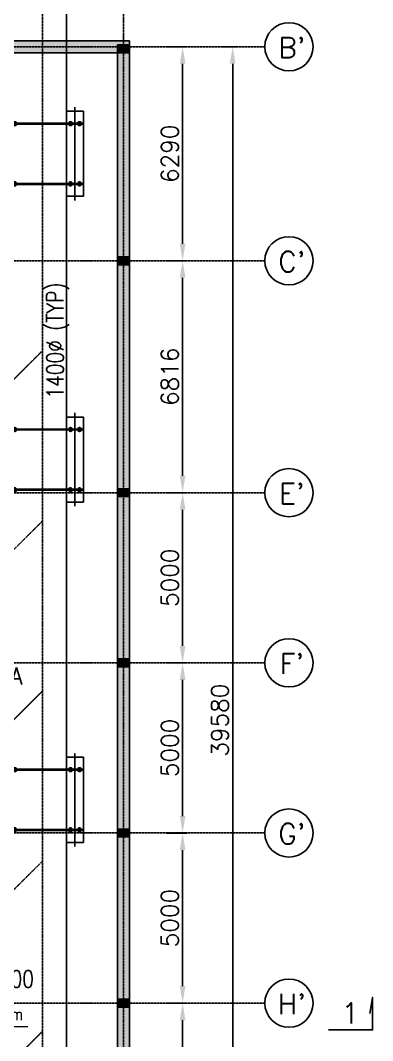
# Model space of a CAD drawing. Header units: millimetres. Extents: x -7644 to 230040, y 17031 to 222323.
# Drawn here: x 75375 to 85708, y 177252 to 207233 of the extents above; entities that cross this region are included whole.
import ezdxf
from ezdxf.enums import TextEntityAlignment as Align

# ---------------------------------------------------------------- set-up
doc = ezdxf.new("R2010")
doc.units = ezdxf.units.MM
doc.header["$LTSCALE"] = 4
doc.header["$MEASUREMENT"] = 0
doc.header["$PDMODE"] = 34
doc.linetypes.add('CENTER', pattern=[2, 1.25, -0.25, 0.25, -0.25])
doc.layers.add('C - E - Text 2.5', color=3, linetype='CENTER', lineweight=35)
doc.layers.add('Object', color=7, linetype='Continuous', lineweight=0)
for name, color, linetype in [('CENTER', 252, 'CENTER'), ('DIM', 8, 'Continuous'), ('DIM LAYER', 8, 'Continuous'), ('GD NAME', 6, 'CENTER'), ('GRID', 8, 'CENTER'), ('HATCH', 253, 'Continuous'), ('MOTOR', 252, 'Continuous'), ('PIPE LINE(MOTOR)', 142, 'Continuous'), ('RCC WALL', 7, 'Continuous'), ('txt-1', 7, 'Continuous'), ('txt-2', 7, 'Continuous')]:
    doc.layers.add(name, color=color, linetype=linetype)
doc.styles.add('Mano', font='romand.shx', dxfattribs={"height": 3})
doc.styles.add('ROMANS', font='ROMANS')
doc.dimstyles.new('1-75N', dxfattribs={"dimscale": 75, "dimtxt": 5, "dimasz": 5, "dimexe": 1.25, "dimexo": 1.25, "dimgap": 1.25, "dimtad": 1, "dimdec": 0, "dimdsep": 46, "dimtxsty": 'ROMANS', "dimcen": 1, "dimclrd": 8, "dimclre": 8, "dimclrt": 5, "dimadec": 0, "dimazin": 0, "dimtfac": 1, "dimtdec": 0, "dimtmove": 0, "dimatfit": 3, "dimfxl": 1, "dimarcsym": 0})

# ---------------------------------------------------------------- blocks, each defined once
blk = doc.blocks.new('MECH')
at = {"layer": 'CENTER', "elevation": 0}
for points in [[(-25000, 4215), (-25001, -13083, -0.198924), (-25264, -13719), (-26675, -15130)], [(-20001, -5430), (-20001, -13083, -0.198917), (-20265, -13719), (-21675, -15130)], [(-15001, -5430), (-15001, -13083, -0.198917), (-15265, -13719), (-16675, -15130)], [(-10001, -5430), (-10001, -13083, -0.198917), (-10265, -13719), (-11675, -15130)], [(-5001, -5430), (-5001, -13083, -0.198917), (-5265, -13719), (-6675, -15130)]]:
    blk.add_lwpolyline(points, format="xyb", dxfattribs=at)
blk.add_lwpolyline([(-43604, -15130), (1912, -15130)], dxfattribs=at)
at = {"layer": 'PIPE LINE(MOTOR)', "elevation": 0}
blk.add_lwpolyline([(-43604, -15830), (1809, -15830)], dxfattribs=at)
blk = doc.blocks.new('A$C472B03D5')
at = {"layer": 'DIM'}
h = blk.add_hatch(color=1, dxfattribs=at)
h.dxf.hatch_style = 1
h.paths.add_polyline_path([(0, 0), (-238, 0), (-238, -238, 0.414214)])
h.paths.add_polyline_path([(-238, 0), (-238, 238, 0.414214), (-476, 0)])
at = {"layer": 'DIM', "color": 1}
blk.add_line((0, 0), (-476, 0), dxfattribs=at)
at = {"layer": 'Object'}
blk.add_lwpolyline([(0, 0), (2950, 0)], dxfattribs=at)
blk.add_circle((-238, 0), 238, dxfattribs=at)
blk = doc.blocks.new('COLUMN 230x350')
at = {"layer": 'HATCH'}
h = blk.add_hatch(color=256, dxfattribs=at)
h.dxf.hatch_style = 1
h.paths.add_polyline_path([(-115, -175), (115, -175), (115, 175), (-115, 175)])
at = {"layer": 'RCC WALL'}
blk.add_lwpolyline([(115, -175), (-115, -175), (-115, 175), (115, 175)], close=True, dxfattribs=at)
blk = doc.blocks.new('*D109')
at = {"layer": 'DEFPOINTS', "color": 0, "transparency": 16777216}
for p in [(79541, 178352, 0), (79541, 173352, 0), (80134, 173352)]:
    blk.add_point(p, dxfattribs=at)
at = {"layer": 'DIM', "color": 8, "lineweight": -2, "transparency": 16777216}
for p, q in [((79666, 178352), (80259, 178352)), ((80134, 177852), (80134, 173852)), ((79666, 173352), (80259, 173352))]:
    blk.add_line(p, q, dxfattribs=at)
at = {"layer": 'DIM', "color": 8, "transparency": 16777216}
for points in [[(80050, 177852), (80217, 177852), (80134, 178352)], [(80050, 173852), (80217, 173852), (80134, 173352)]]:
    blk.add_solid(points, dxfattribs=at)
at = {"layer": 'DIM', "color": 5, "transparency": 16777216, "insert": (79759, 175852), "char_height": 500, "attachment_point": 5, "rotation": 90, "style": 'ROMANS'}
blk.add_mtext('5000', dxfattribs=at)
blk = doc.blocks.new('*D110')
at = {"layer": 'DEFPOINTS', "color": 0, "transparency": 16777216}
for p in [(79541, 183352, 0), (80134, 183352), (79541, 178352, 0)]:
    blk.add_point(p, dxfattribs=at)
at = {"layer": 'DIM', "color": 8, "lineweight": -2, "transparency": 16777216}
for p, q in [((79666, 183352), (80259, 183352)), ((80134, 178852), (80134, 182852)), ((79666, 178352), (80259, 178352))]:
    blk.add_line(p, q, dxfattribs=at)
at = {"layer": 'DIM', "color": 8, "transparency": 16777216}
for points in [[(80050, 182852), (80217, 182852), (80134, 183352)], [(80050, 178852), (80217, 178852), (80134, 178352)]]:
    blk.add_solid(points, dxfattribs=at)
at = {"layer": 'DIM', "color": 5, "transparency": 16777216, "insert": (79759, 180852), "char_height": 500, "attachment_point": 5, "rotation": 90, "style": 'ROMANS'}
blk.add_mtext('5000', dxfattribs=at)
blk = doc.blocks.new('*D111')
at = {"layer": 'DEFPOINTS', "color": 0, "transparency": 16777216}
for p in [(79541, 188352, 0), (79541, 183352, 0), (80134, 183352)]:
    blk.add_point(p, dxfattribs=at)
at = {"layer": 'DIM', "color": 8, "lineweight": -2, "transparency": 16777216}
for p, q in [((79666, 188352), (80259, 188352)), ((80134, 187852), (80134, 183852)), ((79666, 183352), (80259, 183352))]:
    blk.add_line(p, q, dxfattribs=at)
at = {"layer": 'DIM', "color": 8, "transparency": 16777216}
for points in [[(80050, 187852), (80217, 187852), (80134, 188352)], [(80050, 183852), (80217, 183852), (80134, 183352)]]:
    blk.add_solid(points, dxfattribs=at)
at = {"layer": 'DIM', "color": 5, "transparency": 16777216, "insert": (79759, 185852), "char_height": 500, "attachment_point": 5, "rotation": 90, "style": 'ROMANS'}
blk.add_mtext('5000', dxfattribs=at)
blk = doc.blocks.new('*D112')
at = {"layer": 'DEFPOINTS', "color": 0, "transparency": 16777216}
for p in [(79541, 193352, 0), (80134, 193352), (79541, 188352, 0)]:
    blk.add_point(p, dxfattribs=at)
at = {"layer": 'DIM', "color": 8, "lineweight": -2, "transparency": 16777216}
for p, q in [((79666, 193352), (80259, 193352)), ((80134, 188852), (80134, 192852)), ((79666, 188352), (80259, 188352))]:
    blk.add_line(p, q, dxfattribs=at)
at = {"layer": 'DIM', "color": 8, "transparency": 16777216}
for points in [[(80050, 192852), (80217, 192852), (80134, 193352)], [(80050, 188852), (80217, 188852), (80134, 188352)]]:
    blk.add_solid(points, dxfattribs=at)
at = {"layer": 'DIM', "color": 5, "transparency": 16777216, "insert": (79759, 190852), "char_height": 500, "attachment_point": 5, "rotation": 90, "style": 'ROMANS'}
blk.add_mtext('5000', dxfattribs=at)
blk = doc.blocks.new('*D113')
at = {"layer": 'DEFPOINTS', "color": 0, "transparency": 16777216}
for p in [(79541, 200168, 0), (79541, 193352, 0), (80134, 193352)]:
    blk.add_point(p, dxfattribs=at)
at = {"layer": 'DIM', "color": 8, "lineweight": -2, "transparency": 16777216}
for p, q in [((79666, 200168), (80259, 200168)), ((80134, 199668), (80134, 193852)), ((79666, 193352), (80259, 193352))]:
    blk.add_line(p, q, dxfattribs=at)
at = {"layer": 'DIM', "color": 8, "transparency": 16777216}
for points in [[(80050, 199668), (80217, 199668), (80134, 200168)], [(80050, 193852), (80217, 193852), (80134, 193352)]]:
    blk.add_solid(points, dxfattribs=at)
at = {"layer": 'DIM', "color": 5, "transparency": 16777216, "insert": (79759, 196760), "char_height": 500, "attachment_point": 5, "rotation": 90, "style": 'ROMANS'}
blk.add_mtext('6816', dxfattribs=at)
blk = doc.blocks.new('*D114')
at = {"layer": 'DEFPOINTS', "color": 0, "transparency": 16777216}
for p in [(79541, 206458, 0), (80134, 206458), (79541, 200168, 0)]:
    blk.add_point(p, dxfattribs=at)
at = {"layer": 'DIM', "color": 8, "lineweight": -2, "transparency": 16777216}
for p, q in [((79666, 206458), (80259, 206458)), ((80134, 200668), (80134, 205958)), ((79666, 200168), (80259, 200168))]:
    blk.add_line(p, q, dxfattribs=at)
at = {"layer": 'DIM', "color": 8, "transparency": 16777216}
for points in [[(80050, 205958), (80217, 205958), (80134, 206458)], [(80050, 200668), (80217, 200668), (80134, 200168)]]:
    blk.add_solid(points, dxfattribs=at)
at = {"layer": 'DIM', "color": 5, "transparency": 16777216, "insert": (79759, 203313), "char_height": 500, "attachment_point": 5, "rotation": 90, "style": 'ROMANS'}
blk.add_mtext('6290', dxfattribs=at)
blk = doc.blocks.new('*D132')
at = {"layer": 'DEFPOINTS', "color": 0, "transparency": 16777216}
for p in [(81168, 206458, 0), (81603, 206458), (81168, 166878, 0)]:
    blk.add_point(p, dxfattribs=at)
at = {"layer": 'DIM', "color": 8, "lineweight": -2, "transparency": 16777216}
for p, q in [((81293, 206458), (81728, 206458)), ((81603, 167378), (81603, 205958)), ((81293, 166878), (81728, 166878))]:
    blk.add_line(p, q, dxfattribs=at)
at = {"layer": 'DIM', "color": 8, "transparency": 16777216}
for points in [[(81519, 205958), (81686, 205958), (81603, 206458)], [(81519, 167378), (81686, 167378), (81603, 166878)]]:
    blk.add_solid(points, dxfattribs=at)
at = {"layer": 'DIM', "color": 5, "transparency": 16777216, "insert": (81228, 186668), "char_height": 500, "attachment_point": 5, "rotation": 90, "style": 'ROMANS'}
blk.add_mtext('39580', dxfattribs=at)
blk = doc.blocks.new('A$C64C53C43')
at = {"layer": 'DIM LAYER', "linetype": 'CENTER', "ltscale": 0.5}
for points in [[(-2150, 2624), (-2150, -121)], [(-250, 2624), (-250, -121)], [(-2426, 2135), (-1870, 2135)], [(-2284, 2212), (-2284, 2058)], [(-2016, 2212), (-2016, 2058)], [(-520, 2135), (23, 2135)], [(-384, 2212), (-384, 2058)], [(-116, 2212), (-116, 2058)], [(-2426, 365), (-1870, 365)], [(-2284, 288), (-2284, 442)], [(-2016, 288), (-2016, 442)], [(-520, 365), (23, 365)], [(-384, 288), (-384, 442)], [(-116, 288), (-116, 442)]]:
    blk.add_lwpolyline(points, dxfattribs=at)
at = {"layer": 'DIM LAYER'}
for points in [[(-17, 2123), (-17, 2148), (-2383, 2148), (-2383, 2123)], [(-2383, 377), (-2383, 352), (-17, 352), (-17, 377)]]:
    blk.add_lwpolyline(points, close=True, dxfattribs=at)
for centre in [(-2284, 2135), (-2016, 2135), (-384, 2135), (-116, 2135), (-2284, 365), (-2016, 365), (-384, 365), (-116, 365)]:
    blk.add_circle(centre, 57.4, dxfattribs=at)

msp = doc.modelspace()

# ---------------------------------------------------------------- hatches: boundary and pattern name
at = {"layer": 'HATCH'}
h = msp.add_hatch(color=256, dxfattribs=at)
h.dxf.hatch_style = 1
h.paths.add_polyline_path([(78225.2, 206283), (78225.2, 167053), (65125.3, 167053), (65125.3, 206283)], flags=16)
h.paths.add_polyline_path([(78575.2, 206633), (78575.2, 166703), (64775.3, 166703), (64775.3, 206633)])

# ---------------------------------------------------------------- linework, layer by layer
at = {"layer": 'GRID'}
for points in [[(78400.2, 165969.1), (78400.2, 221059.9)], [(64291.3, 206458), (82546.8, 206458)], [(64291.3, 200168), (82546.8, 200168)], [(64291.3, 193352.5), (82546.8, 193352.5)], [(64291.3, 188352.5), (82546.8, 188352.5)], [(64291.3, 183352.5), (82546.8, 183352.5)], [(64291.3, 178352.5), (82546.8, 178352.5)]]:
    msp.add_lwpolyline(points, dxfattribs=at)
at = {"layer": 'RCC WALL'}
for points in [[(78575.2, 206633), (78575.2, 166703), (64775.3, 166703), (64775.3, 206633)], [(78225.2, 206283), (78225.2, 167053), (65125.3, 167053), (65125.3, 206283)], [(76725.3, 204563), (77225.3, 204563), (77225.3, 202063), (76725.3, 202063)], [(76725.3, 195575.7), (77225.3, 195575.7), (77225.3, 193075.7), (76725.3, 193075.7)], [(76725.3, 185577.4), (77225.3, 185577.4), (77225.3, 183077.4), (76725.3, 183077.4)]]:
    msp.add_lwpolyline(points, close=True, dxfattribs=at)
at = {"layer": 'txt-1', "elevation": 0}
msp.add_lwpolyline([(85624.2, 178045.5), (85707.8, 178519.2), (85707.8, 177565.3), (84419.5, 177565.3)], dxfattribs=at)
at = {"layer": 'txt-1'}
for centre in [(83254.7, 206458), (83254.7, 200168), (83254.7, 193352.5), (83254.7, 188352.5), (83254.7, 183352.5), (83254.7, 178352.5)]:
    msp.add_circle(centre, 708, dxfattribs=at)

# ---------------------------------------------------------------- block references
at = {"layer": 'DIM LAYER'}
for p in [(77225.3, 202063), (77225.3, 193075.7), (77225.3, 183077.4)]:
    msp.add_blockref('A$C64C53C43', p, dxfattribs=at)
at = {"layer": 'GD NAME', "xscale": -1}
for name, p, rotation in [('COLUMN 230x350', (78400.2, 206398), 90), ('COLUMN 230x350', (78400.2, 200168), 90), ('COLUMN 230x350', (78400.2, 193352.5), 90), ('COLUMN 230x350', (78400.2, 188352.5), 90), ('COLUMN 230x350', (78400.2, 183352.5), 90), ('COLUMN 230x350', (78400.2, 178352.5), 90), ('A$C472B03D5', (72642.3, 177670.7), 180)]:
    msp.add_blockref(name, p, dxfattribs=dict(at, rotation=rotation))
at = {"layer": 'MOTOR', "xscale": -1, "rotation": 90.0001189127853}
msp.add_blockref('MECH', (60895.2, 170852, 0), dxfattribs=at)

# ---------------------------------------------------------------- texts
at = {"layer": 'C - E - Text 2.5', "style": 'Mano', "width": 0.8}
msp.add_text('EL(+)10.313m', height=350, dxfattribs=at).set_placement((72689, 177856.9))
at = {"layer": 'txt-1', "color": 6, "style": 'ROMANS'}
for s, p in [("B'", (83338.6, 206435.1)), ("C'", (83338.6, 200145.1)), ("E'", (83338.6, 193329.6)), ("F'", (83338.6, 188329.6)), ("G'", (83338.6, 183329.6)), ("H'", (83338.6, 178329.6))]:
    msp.add_text(s, height=600, dxfattribs=at).set_placement(p, align=Align.MIDDLE_CENTER)
at = {"layer": 'txt-1', "color": 30, "true_color": 0xf8991e, "style": 'ROMANS', "width": 0.9}
msp.add_text('DETAIL-A', height=500, dxfattribs=at).set_placement((72676.7, 187719.9))
at = {"layer": 'txt-1', "color": 6, "style": 'ROMANS'}
msp.add_text('1', height=600, dxfattribs=at).set_placement((84800.7, 177757.9, 0))
at = {"layer": 'txt-2', "style": 'ROMANS', "width": 0.8}
for s, rotation, p in [('1400%%C (TYP)', 90, (76642.1, 196119.7, 0)), ('13100X33000', 0, (72000.4, 178811.8))]:
    msp.add_text(s, height=500, rotation=rotation, dxfattribs=at).set_placement(p)

# ---------------------------------------------------------------- dimensions: what is measured, and where the dimension line sits
at = {"layer": 'DIM', "color": 5}
for base, p1, p2, angle, picture, middle in [((80133.8, 206458, 0), (79541.1, 200168), (79541.1, 206458), 90, '*D114', (79758.8, 203313, 0)), ((81602.5, 206458, 0), (81168.5, 166878), (81168.5, 206458), 90, '*D132', (81227.5, 186668, 0)), ((80133.8064, 193352.4779, 0), (79541.0599, 200167.9995), (79541.0599, 193352.4779), 270, '*D113', (79758.8064, 196760.2387, 0)), ((80133.8, 193352.5, 0), (79541.1, 188352.5), (79541.1, 193352.5), 90, '*D112', (79758.8, 190852.5, 0)), ((80133.8, 183352.5, 0), (79541.1, 188352.5), (79541.1, 183352.5), 270, '*D111', (79758.8, 185852.5, 0)), ((80133.8, 183352.5, 0), (79541.1, 178352.5), (79541.1, 183352.5), 90, '*D110', (79758.8, 180852.5, 0)), ((80133.8, 173352.5, 0), (79541.1, 178352.5), (79541.1, 173352.5), 270, '*D109', (79758.8, 175852.5, 0))]:
    dim = msp.add_linear_dim(base=base, p1=p1, p2=p2, angle=angle, dimstyle='1-75N', override={"dimscale": 100}, dxfattribs=at)
    dim.commit()
    dim.dimension.update_dxf_attribs({"geometry": picture, "text_midpoint": middle})

doc.saveas('drawing.dxf')
